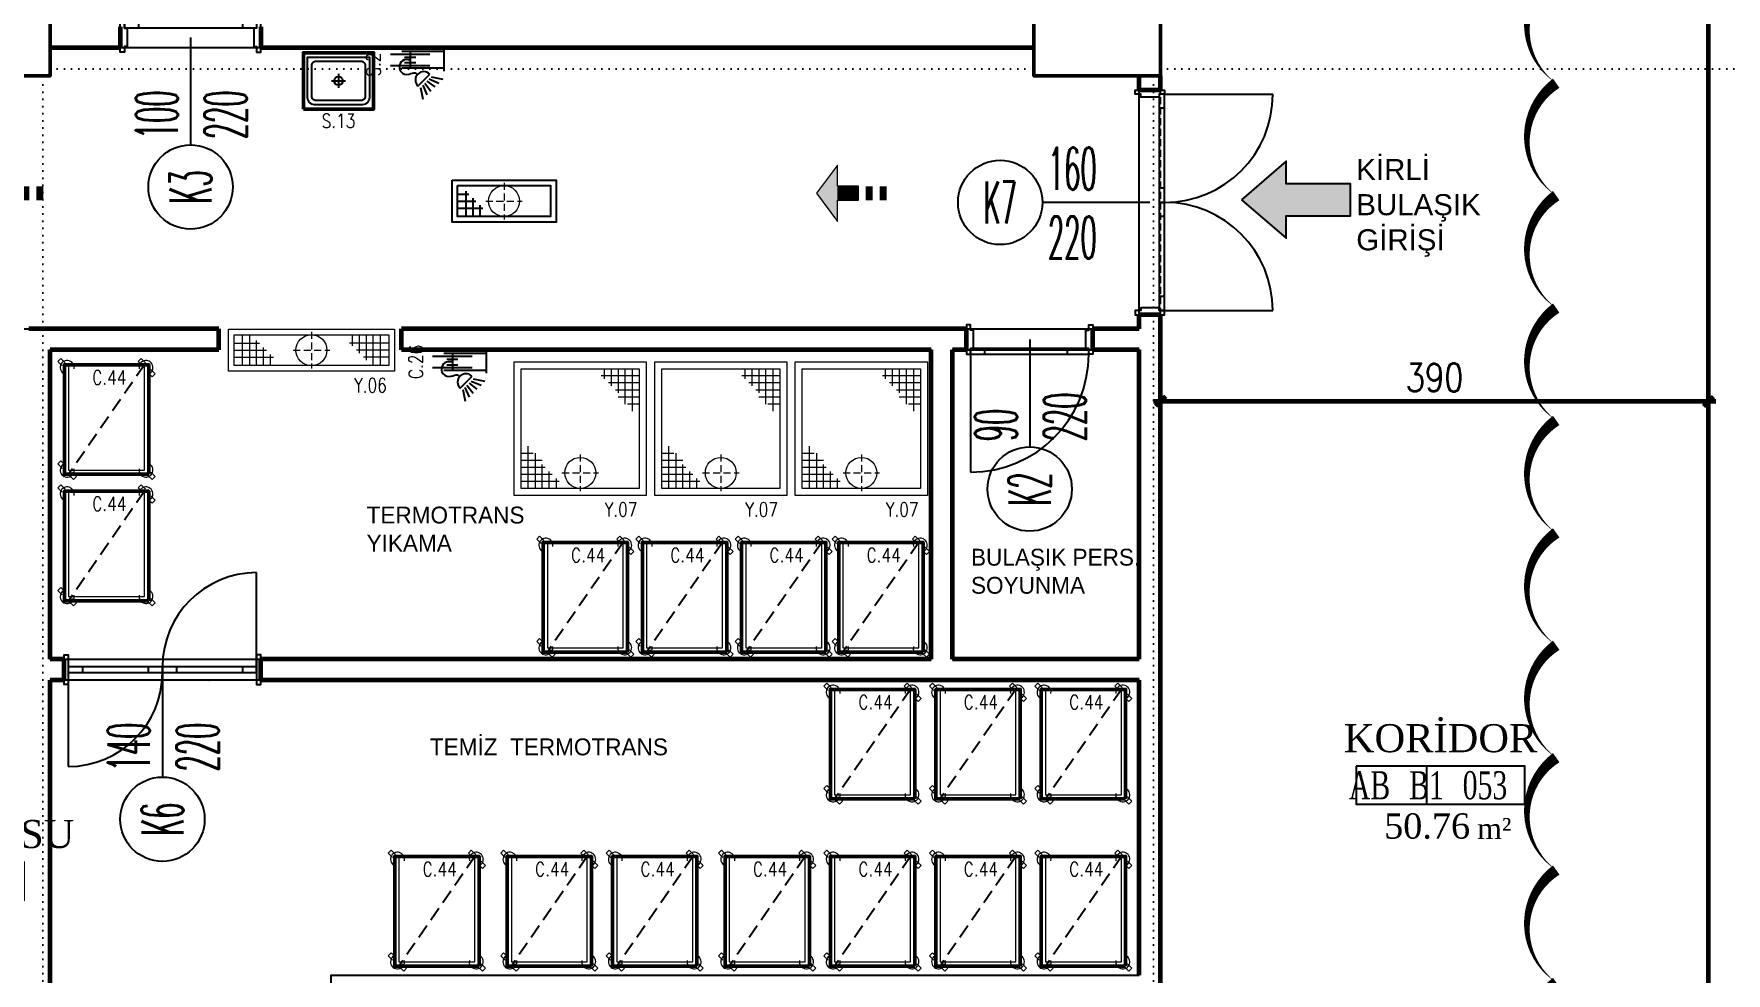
# Model space of a CAD drawing. Extents: x -228812 to 45006, y -308075 to -42938.
# Drawn here: x 42555 to 43759, y -45845 to -45176 of the extents above; entities that cross this region are included whole.
import ezdxf
from ezdxf.enums import TextEntityAlignment as Align

# ---------------------------------------------------------------- set-up
doc = ezdxf.new("R2010")
doc.units = 0
doc.header["$LTSCALE"] = 20
for name, pattern in [('( Hidden )', [0.375, 0.25, -0.125]), ('BORDER', [1.75, 0.5, -0.25, 0.5, -0.25, 0, -0.25]), ('DASHED', [0.75, 0.5, -0.25]), ('DASHED2', [0.375, 0.25, -0.125]), ('DOT', [0.25, 0, -0.25]), ('HIDDEN', [0.375, 0.25, -0.125])]:
    doc.linetypes.add(name, pattern=pattern)
doc.layers.get('0').update_dxf_attribs({"linetype": 'CONTINUOUS', "lineweight": 15})
doc.layers.get('DEFPOINTS').update_dxf_attribs({"linetype": 'CONTINUOUS'})
for name, color, linetype, lineweight in [('-DWG_ANA', 7, 'CONTINUOUS', 50), ('-DWG_ANA_1', 7, 'BORDER', 25), ('-DWG_DETAY1', 7, 'CONTINUOUS', 25), ('-DWG_DETAY2', 7, 'CONTINUOUS', 15), ('DUVAR', 7, 'CONTINUOUS', 60), ('KOLON', 7, 'CONTINUOUS', 50), ('NO', 7, 'CONTINUOUS', 30), ('PLAN', 253, 'CONTINUOUS', 15), ('tefris', 7, 'CONTINUOUS', 20), ('yerizg-a', 7, 'CONTINUOUS', 15), ('yerizg-b', 7, 'CONTINUOUS', 9)]:
    doc.layers.add(name, color=color, linetype=linetype, lineweight=lineweight)
for name, color, linetype in [('BL-C', 140, 'CONTINUOUS'), ('BL-S', 42, 'CONTINUOUS'), ('BL-Y', 144, 'CONTINUOUS'), ('KA-PEN', 5, 'CONTINUOUS'), ('KAPILAR', 5, 'CONTINUOUS'), ('KIRIS', 9, 'DOT'), ('MERD', 7, 'CONTINUOUS'), ('OK', 7, 'CONTINUOUS'), ('ROOM', 7, 'CONTINUOUS'), ('ROOM-T', 7, 'CONTINUOUS'), ('TEFRIS SIHHI', 7, 'CONTINUOUS'), ('YAZI', 170, 'CONTINUOUS'), ('YAZI_BLM_1', 7, 'CONTINUOUS'), ('YRNO', 7, 'CONTINUOUS')]:
    doc.layers.add(name, color=color, linetype=linetype)
doc.layers.add('REVIZYON-2015-11-23', color=1, linetype='CONTINUOUS', lineweight=13, plot=False)
doc.styles.add('ARIEL_500S', font='arial.ttf', dxfattribs={"height": 125})
doc.styles.add('BLM_YAZI', font='stylu.ttf', dxfattribs={"width": 0.8})
doc.styles.add('OLC-200', font='tromans.shx', dxfattribs={"width": 0.5, "height": 0.2})
doc.styles.add('OLC-50', font='romans.shx', dxfattribs={"width": 0.5, "height": 0.15})
doc.styles.add('ROMANS', font='romans.shx', dxfattribs={"width": 0.8})
doc.styles.add('YAZI', font='times.ttf')
doc.dimstyles.new('1-100', dxfattribs={"dimscale": 10, "dimtxt": 2, "dimasz": 0.7, "dimexe": 0.5, "dimexo": 0.5, "dimgap": 0.7, "dimtad": 1, "dimdec": 1, "dimrnd": 0.5, "dimzin": 12, "dimdsep": 46, "dimtxsty": 'ROMANS', "dimblk": 'OBLIQUE', "dimcen": 0.9, "dimdle": 0.5, "dimclrd": 256, "dimclre": 256, "dimclrt": 256, "dimadec": 0, "dimazin": 0, "dimtfac": 1, "dimtdec": 1, "dimtix": 1, "dimtofl": 0, "dimtmove": 0, "dimatfit": 3, "dimfxl": 1, "dimfxlon": 1, "dimtolj": 1, "dimtzin": 0, "dimlwd": -1, "dimarcsym": 0})
doc.dimstyles.new('BIRIM ADI', dxfattribs={"dimtxt": 30, "dimasz": 50, "dimexe": 25, "dimexo": 40, "dimgap": 15, "dimtad": 0, "dimtxsty": 'YAZI', "dimblk": 'OBLIQUE', "dimcen": 50, "dimadec": 0, "dimazin": 0, "dimtfac": 1, "dimtmove": 0, "dimatfit": 3, "dimfxl": 150, "dimfxlon": 1, "dimarcsym": 0})

# ---------------------------------------------------------------- blocks, each defined once
blk = doc.blocks.new('_OBLIQUE')
at = {"color": 0, "linetype": 'ByBlock'}
blk.add_line((-0.5, -0.5), (0.5, 0.5), dxfattribs=at)
blk = doc.blocks.new('*D9222')
at = {"layer": 'DEFPOINTS', "color": 0, "linetype": 'Continuous'}
for p in [(43266.9, -45206), (43962.7, -45206), (43746.9, -46446)]:
    blk.add_point(p, dxfattribs=at)
at = {"layer": 'YAZI', "color": 0, "lineweight": -2, "ltscale": 0.5}
for p, q in [((43812.7, -45206), (43987.7, -45206)), ((43962.7, -45206), (43962.7, -45723.2)), ((43962.7, -46446), (43962.7, -45928.9)), ((43812.7, -46446), (43987.7, -46446))]:
    blk.add_line(p, q, dxfattribs=at)
at = {"layer": 'YAZI', "color": 0, "linetype": 'Continuous', "lineweight": -2, "xscale": 50, "yscale": 50, "zscale": 50}
for p, rotation in [((43962.7, -45206), 90), ((43962.7, -46446), 270)]:
    blk.add_blockref('_OBLIQUE', p, dxfattribs=dict(at, rotation=rotation))
at = {"layer": 'YAZI', "color": 0, "linetype": 'Continuous', "insert": (43962.7, -45826), "char_height": 30, "attachment_point": 5, "rotation": 90, "style": 'YAZI'}
blk.add_mtext('ATÖLYE ', dxfattribs=at)
blk = doc.blocks.new('*D9223')
at = {"layer": 'DEFPOINTS', "color": 0, "linetype": 'Continuous'}
for p in [(42561.9, -43121), (43962.7, -43121), (42566.9, -45206)]:
    blk.add_point(p, dxfattribs=at)
at = {"layer": 'YAZI', "color": 0, "lineweight": -2, "ltscale": 0.5}
for p, q in [((43812.7, -43121), (43987.7, -43121)), ((43962.7, -43121), (43962.7, -44082.8)), ((43962.7, -45206), (43962.7, -44244.3)), ((43812.7, -45206), (43987.7, -45206))]:
    blk.add_line(p, q, dxfattribs=at)
at = {"layer": 'YAZI', "color": 0, "linetype": 'Continuous', "lineweight": -2, "xscale": 50, "yscale": 50, "zscale": 50}
for p, rotation in [((43962.7, -43121), 90), ((43962.7, -45206), 270)]:
    blk.add_blockref('_OBLIQUE', p, dxfattribs=dict(at, rotation=rotation))
at = {"layer": 'YAZI', "color": 0, "linetype": 'Continuous', "insert": (43962.7, -44163.5), "char_height": 30, "attachment_point": 5, "rotation": 90, "style": 'YAZI'}
blk.add_mtext('MORG ', dxfattribs=at)
blk = doc.blocks.new('ROOMNAME')
at = {"color": 0}
blk.add_line((0, 13.5), (0, -13.5), dxfattribs=at)
blk.add_lwpolyline([(-50, 13.5), (-50, -13.5), (70, -13.5), (70, 13.5)], close=True, dxfattribs=at)
at = {"color": 0, "insert": (36, -30.8), "char_height": 15, "width": 39.826, "attachment_point": 4, "style": 'YAZI'}
blk.add_mtext('m²', dxfattribs=at)
at = {"color": 0, "style": 'YAZI'}
for tag, p in [('KOD', (-25, 0)), ('NO', (35, 0))]:
    blk.add_attdef(tag, text='', height=20, dxfattribs=at).set_placement(p, align=Align.MIDDLE_CENTER)
blk.add_attdef('ALAN', text='', height=18, dxfattribs=at).set_placement((31, -29), align=Align.MIDDLE_RIGHT)
at = {"color": 0, "style": 'YAZI', "flags": 1}
for tag, p in [('ALANIHALE', (10, -51.3)), ('CEVRE', (8.8, -70.9))]:
    blk.add_attdef(tag, text='', height=15, dxfattribs=at).set_placement(p, align=Align.MIDDLE_CENTER)
at = {"color": 0, "style": 'OLC-200', "width": 0.5, "flags": 1}
for tag, p in [('DOS', (-43.9, -102.9)), ('SUP', (-12.3, -102.9)), ('DUV', (15.1, -102.9)), ('TAV', (42.4, -102.9)), ('KTIP1', (-43.9, -131.5)), ('KTIP2', (6.1, -131.5)), ('KTIP3', (56.1, -131.5)), ('KTIP1S', (-43.9, -160.1)), ('KTIP2S', (6.1, -160.1)), ('KTIP3S', (56.1, -160.1)), ('PTIP1', (-43.9, -188.6)), ('PTIP2', (6.1, -188.6)), ('PTIP3', (56.1, -188.6)), ('PTIP1S', (-43.9, -217.2)), ('PTIP2S', (6.1, -217.2)), ('PTIP3S', (56.1, -217.2)), ('KISI', (-43.9, -245.8)), ('KW', (6.1, -245.8)), ('ISI', (56.1, -245.8))]:
    blk.add_attdef(tag, p, '', height=15, dxfattribs=at)
at = {"layer": 'ROOM-T', "color": 9, "style": 'YAZI'}
blk.add_attdef('MAHALADI', text='', height=20, dxfattribs=at).set_placement((10, 33.5), align=Align.MIDDLE_CENTER)
blk = doc.blocks.new('*D9225')
at = {"layer": 'DEFPOINTS', "color": 0, "linetype": 'Continuous'}
for p in [(43746.9, -45281.2), (43356.9, -45376), (43746.9, -45437.6)]:
    blk.add_point(p, dxfattribs=at)
at = {"layer": 'DUVAR'}
blk.add_line((43351.9, -45437.6), (43751.9, -45437.6), dxfattribs=at)
at = {"layer": 'DUVAR', "lineweight": -2}
for p, q in [((43356.9, -45427.6), (43356.9, -45442.6)), ((43746.9, -45427.6), (43746.9, -45442.6))]:
    blk.add_line(p, q, dxfattribs=at)
at = {"layer": 'DUVAR', "linetype": 'Continuous', "xscale": 7, "yscale": 7, "zscale": 7, "rotation": 180}
blk.add_blockref('_OBLIQUE', (43356.9, -45437.6), dxfattribs=at)
at = {"layer": 'DUVAR', "linetype": 'Continuous', "xscale": 7, "yscale": 7, "zscale": 7}
blk.add_blockref('_OBLIQUE', (43746.9, -45437.6), dxfattribs=at)
at = {"layer": 'DUVAR', "linetype": 'Continuous', "insert": (43551.9, -45420.6), "char_height": 20, "attachment_point": 5, "style": 'ROMANS'}
blk.add_mtext('\\A1;390', dxfattribs=at)
blk = doc.blocks.new('KOLON90')
at = {"layer": 'KOLON', "color": 4}
blk.add_lwpolyline([(-45, 45), (45, 45), (45, -45), (-45, -45)], close=True, dxfattribs=at)
blk = doc.blocks.new('*U685')
at = {"color": 0}
for p, q in [((-157, 18), (-157, 95)), ((-3, 18), (-3, 95)), ((-147, 18), (-147, 14)), ((-90.1, 18), (-90.1, 14)), ((-70, 18), (-70, 14)), ((-13.1, 18), (-13.1, 14)), ((-80, 7.5), (-80, 7.5))]:
    blk.add_line(p, q, dxfattribs=at)
at = {"color": 0, "linetype": 'DOT', "ltscale": 20}
blk.add_line((-155, 0), (-5, 0), dxfattribs=at)
at = {"color": 0, "lineweight": -3}
for points in [[(-160, 15), (-160, 18), (-157, 18), (-157, 14), (-155, 14), (-155, 1), (-157, 1), (-157, -3), (-160, -3), (-160, 0)], [(0, 15), (0, 18), (-3, 18), (-3, 14), (-5, 14), (-5, 1), (-3, 1), (-3, -3), (0, -3), (0, 0)]]:
    blk.add_lwpolyline(points, dxfattribs=at)
at = {"color": 0}
for points in [[(-157, 18), (-157, 14), (-80, 14), (-80, 18)], [(-80, 18), (-80, 14), (-3, 14), (-3, 18)]]:
    blk.add_lwpolyline(points, close=True, dxfattribs=at)
at = {"color": 16}
blk.add_lwpolyline([(-80, 7.5), (-80, -69)], dxfattribs=at)
blk.add_circle((-80, -99), 30, dxfattribs=at)
at = {"color": 0}
for centre, start, end in [((-157, 18), 0, 90), ((-3, 18), 90, 180)]:
    blk.add_arc(centre, 77, start, end, dxfattribs=at)
at = {"color": 16, "style": 'OLC-50', "width": 0.45}
blk.add_attdef('GEN', text='', height=30, rotation=90, dxfattribs=at).set_placement((-80, -65), align=Align.BOTTOM_LEFT)
blk.add_attdef('YUK', text='', height=30, rotation=90, dxfattribs=at).set_placement((-70, -65), align=Align.TOP_LEFT)
at = {"style": 'OLC-50', "width": 0.5, "flags": 1}
for tag, p in [('KABLOK', (-188.3, -83.8)), ('KAMAHKOD', (-83.9, -83.8)), ('KAMAHNO', (-195.2, -120.6)), ('KAMAHAD', (-79.6, -120)), ('DUVKA', (-188.6, -156)), ('KARENK', (-82.6, -154.8)), ('KATIP', (-188.1, -194)), ('KASAMAL', (-83.9, -189.6)), ('KAMAL', (-188.7, -233)), ('KASARENK', (-83.5, -229)), ('MENFEZ', (-190, -268.9)), ('YANGIN', (-84.2, -266.9)), ('ACILYON', (-192.7, -303.5)), ('CEKIT', (-86.3, -303.2)), ('CARPTEK', (-195, -337.4)), ('FOTOSEL', (-86.8, -337.1)), ('PBAR', (-193.2, -371.1)), ('KONTROL', (-87, -371.1))]:
    blk.add_attdef(tag, p, '', height=30, dxfattribs=at)
at = {"color": 16, "style": 'OLC-50', "width": 0.45}
blk.add_attdef('POZ', text='', height=30, rotation=90, dxfattribs=at).set_placement((-80, -99), align=Align.MIDDLE_CENTER)
blk = doc.blocks.new('*U661')
at = {"color": 0}
for p, q in [((-97, 18), (-97, 112)), ((-87, 18), (-87, 14)), ((-13, 18), (-13, 14)), ((-50, 7.5), (-50, 7.5))]:
    blk.add_line(p, q, dxfattribs=at)
at = {"color": 0, "linetype": 'DOT', "ltscale": 20}
blk.add_line((0, 0), (-100, 0), dxfattribs=at)
at = {"color": 0, "lineweight": -3}
for points in [[(-100, 15), (-100, 18), (-97, 18), (-97, 14), (-95, 14), (-95, 1), (-97, 1), (-97, -3), (-100, -3), (-100, 0)], [(0, 15), (0, 18), (-3, 18), (-3, 14), (-5, 14), (-5, 1), (-3, 1), (-3, -3), (0, -3), (0, 0)]]:
    blk.add_lwpolyline(points, dxfattribs=at)
at = {"color": 0}
blk.add_lwpolyline([(-3, 18), (-3, 14), (-97, 14), (-97, 18)], close=True, dxfattribs=at)
at = {"color": 16}
blk.add_lwpolyline([(-50, 7.5), (-50, -69)], dxfattribs=at)
blk.add_circle((-50, -99), 30, dxfattribs=at)
at = {"color": 0}
blk.add_arc((-97, 18), 94, 0, 90, dxfattribs=at)
at = {"color": 16, "style": 'OLC-50', "width": 0.45}
blk.add_attdef('GEN', text='', height=30, rotation=90, dxfattribs=at).set_placement((-50, -65), align=Align.BOTTOM_LEFT)
blk.add_attdef('YUK', text='', height=30, rotation=90, dxfattribs=at).set_placement((-40, -65), align=Align.TOP_LEFT)
at = {"style": 'OLC-50', "width": 0.5, "flags": 1}
for tag, p in [('KABLOK', (-158.3, -83.8)), ('KAMAHKOD', (-53.9, -83.8)), ('KAMAHNO', (-165.2, -120.6)), ('KAMAHAD', (-49.6, -120)), ('DUVKA', (-158.6, -156)), ('KARENK', (-52.6, -154.8)), ('KATIP', (-158.1, -194)), ('KASAMAL', (-53.9, -189.6)), ('KAMAL', (-158.7, -233)), ('KASARENK', (-53.5, -229)), ('MENFEZ', (-160, -268.9)), ('YANGIN', (-54.2, -266.9)), ('ACILYON', (-162.7, -303.5)), ('CEKIT', (-56.3, -303.2)), ('CARPTEK', (-165, -337.4)), ('FOTOSEL', (-56.8, -337.1)), ('PBAR', (-163.2, -371.1)), ('KONTROL', (-57, -371.1))]:
    blk.add_attdef(tag, p, '', height=30, dxfattribs=at)
at = {"color": 16, "style": 'OLC-50', "width": 0.45}
blk.add_attdef('POZ', text='', height=30, rotation=90, dxfattribs=at).set_placement((-50, -99), align=Align.MIDDLE_CENTER)
blk = doc.blocks.new('*U9162')
for p, q in [((-3, 9.5), (-3, 76.5)), ((-137, 5.5), (-137, -61.5))]:
    blk.add_line(p, q)
at = {"color": 0, "linetype": 'DOT', "ltscale": 20}
blk.add_line((-137, 0), (-3, 0), dxfattribs=at)
at = {"color": 0}
for p, q in [((-127, 9.5), (-127, 5.5)), ((-80.1, 9.5), (-80.1, 5.5)), ((-70, 7.5), (-70, 7.5)), ((-60, 9.5), (-60, 5.5)), ((-13.1, 9.5), (-13.1, 5.5))]:
    blk.add_line(p, q, dxfattribs=at)
at = {"color": 0, "lineweight": -3}
for points in [[(-140, 15), (-140, 18), (-137, 18), (-137, 14), (-137, 14), (-137, 1), (-137, 1), (-137, -3), (-140, -3), (-140, 0)], [(0, 15), (0, 18), (-3, 18), (-3, 14), (-3, 14), (-3, 1), (-3, 1), (-3, -3), (0, -3), (0, 0)]]:
    blk.add_lwpolyline(points, dxfattribs=at)
at = {"color": 0}
for points in [[(-137, 9.5), (-137, 5.5), (-70, 5.5), (-70, 9.5)], [(-70, 9.5), (-70, 5.5), (-3, 5.5), (-3, 9.5)]]:
    blk.add_lwpolyline(points, close=True, dxfattribs=at)
at = {"color": 16}
blk.add_lwpolyline([(-70, 7.5), (-70, -69)], dxfattribs=at)
blk.add_circle((-70, -99), 30, dxfattribs=at)
for centre, start, end in [((-3, 9.5), 90, 180), ((-137, 5.5), 270, 0)]:
    blk.add_arc(centre, 67, start, end)
at = {"color": 16, "style": 'OLC-50', "width": 0.45}
blk.add_attdef('GEN', text='', height=30, rotation=90, dxfattribs=at).set_placement((-70, -65), align=Align.BOTTOM_LEFT)
blk.add_attdef('YUK', text='', height=30, rotation=90, dxfattribs=at).set_placement((-60, -65), align=Align.TOP_LEFT)
at = {"style": 'OLC-50', "width": 0.5, "flags": 1}
for tag, p in [('KABLOK', (-178.3, -83.8)), ('KAMAHKOD', (-73.9, -83.8)), ('KAMAHNO', (-185.2, -120.6)), ('KAMAHAD', (-69.6, -120)), ('DUVKA', (-178.6, -156)), ('KARENK', (-72.6, -154.8)), ('KATIP', (-178.1, -194)), ('KASAMAL', (-73.9, -189.6)), ('KAMAL', (-178.7, -233)), ('KASARENK', (-73.5, -229)), ('MENFEZ', (-180, -268.9)), ('YANGIN', (-74.2, -266.9)), ('ACILYON', (-182.7, -303.5)), ('CEKIT', (-76.3, -303.2)), ('CARPTEK', (-185, -337.4)), ('FOTOSEL', (-76.8, -337.1)), ('PBAR', (-183.2, -371.1)), ('KONTROL', (-77, -371.1))]:
    blk.add_attdef(tag, p, '', height=30, dxfattribs=at)
at = {"color": 16, "style": 'OLC-50', "width": 0.45}
blk.add_attdef('POZ', text='', height=30, rotation=90, dxfattribs=at).set_placement((-70, -99), align=Align.MIDDLE_CENTER)
blk = doc.blocks.new('*U9166')
at = {"color": 0}
for p, q in [((-3, 18), (-3, 102)), ((-72, 18), (-72, 14)), ((-13.1, 18), (-13.1, 14)), ((-45, 7.5), (-45, 7.5))]:
    blk.add_line(p, q, dxfattribs=at)
at = {"color": 0, "linetype": 'DOT', "ltscale": 20}
blk.add_line((-90, 0), (0, 0), dxfattribs=at)
at = {"color": 16}
blk.add_lwpolyline([(-45, 7.5), (-45, 84)], dxfattribs=at)
at = {"color": 0, "lineweight": -3}
for points in [[(-90, 15), (-90, 18), (-87, 18), (-87, 14), (-85, 14), (-85, 1), (-87, 1), (-87, -3), (-90, -3), (-90, 0)], [(0, 15), (0, 18), (-3, 18), (-3, 14), (-5, 14), (-5, 1), (-3, 1), (-3, -3), (0, -3), (0, 0)]]:
    blk.add_lwpolyline(points, dxfattribs=at)
at = {"color": 0}
blk.add_lwpolyline([(-87, 18), (-87, 14), (-3, 14), (-3, 18)], close=True, dxfattribs=at)
at = {"color": 16}
blk.add_circle((-45, 114), 30, dxfattribs=at)
blk.add_arc((-3, 18), 84, 90, 180)
at = {"color": 16, "style": 'OLC-50', "width": 0.45}
blk.add_attdef('POZ', text='', height=30, rotation=270, dxfattribs=at).set_placement((-45, 114), align=Align.MIDDLE_CENTER)
blk.add_attdef('YUK', text='', height=30, rotation=270, dxfattribs=at).set_placement((-55, 80), align=Align.TOP_LEFT)
blk.add_attdef('GEN', text='', height=30, rotation=270, dxfattribs=at).set_placement((-45, 80), align=Align.BOTTOM_LEFT)
at = {"style": 'OLC-50', "width": 0.5, "flags": 1}
for tag, p in [('KABLOK', (-153.3, -83.8)), ('KAMAHKOD', (-48.9, -83.8)), ('KAMAHNO', (-160.2, -120.6)), ('KAMAHAD', (-44.6, -120)), ('DUVKA', (-153.6, -156)), ('KARENK', (-47.6, -154.8)), ('KATIP', (-153.1, -194)), ('KASAMAL', (-48.9, -189.6)), ('KAMAL', (-153.7, -233)), ('KASARENK', (-48.5, -229)), ('MENFEZ', (-155, -268.9)), ('YANGIN', (-49.2, -266.9)), ('ACILYON', (-157.7, -303.5)), ('CEKIT', (-51.3, -303.2)), ('CARPTEK', (-160, -337.4)), ('FOTOSEL', (-51.8, -337.1)), ('PBAR', (-158.2, -371.1)), ('KONTROL', (-52, -371.1))]:
    blk.add_attdef(tag, p, '', height=30, dxfattribs=at)
blk = doc.blocks.new('Y-SIFON')
at = {"layer": 'yerizg-a', "color": 0, "linetype": 'Continuous'}
blk.add_circle((0, 0), 11, dxfattribs=at)
at = {"layer": 'yerizg-b', "color": 0, "linetype": 'DASHED2'}
for points in [[(0, 13), (0, -13)], [(-13, 0), (13, 0)]]:
    blk.add_lwpolyline(points, dxfattribs=at)
blk = doc.blocks.new('YER SUZGECI 74 30')
at = {"color": 0}
for p, q in [((135354, 34922.3), (135354, 34940.3)), ((135348, 34938.3), (135356, 34938.3)), ((135348, 34933.3), (135361, 34933.3)), ((135348, 34928.3), (135366, 34928.3)), ((135359, 34922.3), (135359, 34935.3)), ((135364, 34922.3), (135364, 34930.3))]:
    blk.add_line(p, q, dxfattribs=at)
for points in [[(135344, 34948.3), (135418, 34948.3), (135418, 34918.3), (135344, 34918.3)], [(135348, 34944.3), (135414, 34944.3), (135414, 34922.3), (135348, 34922.3)]]:
    blk.add_lwpolyline(points, close=True, dxfattribs=at)
at = {"color": 0, "linetype": 'Continuous'}
blk.add_blockref('Y-SIFON', (135381, 34933.3), dxfattribs=at)
blk = doc.blocks.new('1BS-SYK311A')
at = {"layer": 'yerizg-a', "color": 0}
blk.add_lwpolyline([(0, 0), (118, 0), (118, -30), (0, -30)], close=True, dxfattribs=at)
at = {"layer": 'yerizg-b', "color": 0}
for p, q in [((4, -10), (22, -10)), ((10, -26), (10, -4)), ((15, -4), (15, -26)), ((20, -26), (20, -8)), ((114, -10), (86, -10)), ((88, -4), (88, -12)), ((93, -4), (93, -17)), ((98, -4), (98, -22)), ((103, -26), (103, -4)), ((108, -4), (108, -26)), ((4, -15), (27, -15)), ((4, -20), (32, -20)), ((25, -26), (25, -13)), ((30, -26), (30, -18)), ((114, -15), (91, -15)), ((114, -20), (96, -20))]:
    blk.add_line(p, q, dxfattribs=at)
blk.add_lwpolyline([(4, -4), (114, -4), (114, -26), (4, -26)], close=True, dxfattribs=at)
at = {"layer": 'PLAN', "color": 0, "linetype": 'Continuous'}
blk.add_blockref('Y-SIFON', (59, -15), dxfattribs=at)
at = {"layer": 'YRNO', "linetype": 'Continuous', "style": 'ROMANS', "width": 0.8}
blk.add_attdef('YRNO', text='', height=10, dxfattribs=at).set_placement((101, -40), align=Align.MIDDLE)
blk = doc.blocks.new('1bs-yk100100')
at = {"layer": 'yerizg-a', "color": 0}
blk.add_lwpolyline([(0, 0), (94, 0), (94, -95), (0, -95)], close=True, dxfattribs=at)
at = {"layer": 'yerizg-b', "color": 0}
for p, q in [((89, -10), (62, -10)), ((64, -5), (64, -12)), ((69, -5), (69, -17)), ((74, -5), (74, -22)), ((79, -30), (79, -5)), ((84, -5), (84, -35)), ((89, -15), (67, -15)), ((89, -20), (72, -20)), ((89, -25), (74, -25)), ((89, -30), (80.5, -30)), ((10, -90), (10, -60)), ((5, -65), (13.5, -65)), ((5, -70), (20, -70)), ((15, -65), (15, -90)), ((5, -75), (22, -75)), ((5, -80), (27, -80)), ((20, -90), (20, -73)), ((25, -90), (25, -78)), ((30, -90), (30, -83)), ((5, -85), (32, -85))]:
    blk.add_line(p, q, dxfattribs=at)
blk.add_lwpolyline([(5, -5), (89, -5), (89, -90), (5, -90)], close=True, dxfattribs=at)
at = {"layer": 'PLAN', "color": 0, "linetype": 'Continuous'}
blk.add_blockref('Y-SIFON', (47, -79), dxfattribs=at)
at = {"layer": 'YRNO', "linetype": 'Continuous', "style": 'ROMANS', "width": 0.8}
blk.add_attdef('YRNO', text='', height=10, dxfattribs=at).set_placement((76, -105), align=Align.MIDDLE)
blk = doc.blocks.new('1CC-GT15')
at = {"layer": '-DWG_ANA_1', "color": 0, "linetype": 'Continuous'}
for points in [[(-6, 0), (-6, -30)], [(6, 0), (6, -30)], [(-6, -24), (6, -24)]]:
    blk.add_lwpolyline(points, dxfattribs=at)
at = {"layer": '-DWG_DETAY1', "color": 0}
for points in [[(-8, 0), (8, 0)], [(-4, -38), (-4, -10)], [(4, -38), (4, -10)], [(18.7, -18.5), (10.2, -10)], [(12, -9.1), (13.7, -0.8)], [(13.6, -10.6), (16.5, -3.6)], [(15.1, -12.1), (19.3, -6.5)], [(16.6, -13.6), (22.2, -9.3)], [(-2, -28), (-2, -20)], [(2, -28), (2, -20)], [(18.1, -15.1), (25, -12.1)], [(19.6, -16.6), (27.9, -14.9)]]:
    blk.add_lwpolyline(points, dxfattribs=at)
blk.add_arc((14.4, -14.3), 6, 135.1651, 315.1651, dxfattribs=at)
blk.add_spline([(0, -24), (0.6, -29.4), (5.1, -31.7), (8.6, -30.5), (10.2, -24.8), (9.3, -20.4), (10.8, -18.7)], degree=3, dxfattribs=at)
at = {"layer": 'NO', "linetype": 'Continuous', "style": 'ROMANS', "width": 0.8}
blk.add_attdef('NO', text='', height=10, dxfattribs=at).set_placement((0, -50), align=Align.MIDDLE)
blk = doc.blocks.new('ABR101')
at = {"layer": '-DWG_ANA', "color": 0, "linetype": 'Continuous'}
blk.add_lwpolyline([(0, 0), (60, 0), (60, -78), (0, -78)], close=True, dxfattribs=at)
at = {"layer": '-DWG_DETAY1', "color": 0, "linetype": 'DASHED'}
blk.add_line((3, -78), (57, 0), dxfattribs=at)
at = {"layer": '-DWG_DETAY2', "color": 0, "linetype": 'HIDDEN'}
for points in [[(-1.4, -1.6), (-4.5, 1.5), (-2.4, 3.6), (0.8, 0.5)], [(54.6, -1.6), (51.5, 1.5), (53.6, 3.6), (56.8, 0.5)], [(59.4, -6.4), (62.5, -9.5), (64.6, -7.4), (61.5, -4.2)], [(-1.4, -74.6), (-4.5, -71.5), (-2.4, -69.4), (0.8, -72.5)], [(2.4, -79.4), (5.5, -82.5), (7.6, -80.4), (4.5, -77.2)], [(59.4, -79.4), (62.5, -82.5), (64.6, -80.4), (61.5, -77.2)]]:
    blk.add_lwpolyline(points, dxfattribs=at)
at = {"layer": '-DWG_DETAY2', "color": 0}
blk.add_lwpolyline([(57, -78), (57, -3), (3, -3), (3, -78)], dxfattribs=at)
for centre, start, end in [((2, -3), 348.463, 246.4218), ((58, -3), 293.5782, 191.537), ((2, -76), 113.5782, 11.537), ((58, -76), 168.463, 66.4218)]:
    blk.add_arc(centre, 5, start, end, dxfattribs=at)
at = {"layer": 'NO', "linetype": 'Continuous', "style": 'ROMANS', "width": 0.8}
blk.add_attdef('NO', text='', height=10, dxfattribs=at).set_placement((28, -69), align=Align.MIDDLE)
blk = doc.blocks.new('EEN102D')
at = {"layer": '-DWG_ANA', "color": 0}
blk.add_lwpolyline([(0, -40), (0, 0), (50, 0), (50, -40)], close=True, dxfattribs=at)
at = {"layer": '-DWG_DETAY1', "color": 0}
for points in [[(3, -32), (3, -3), (47, -3), (47, -32, -0.414214), (42, -37), (8, -37, -0.414214)], [(9, -6), (41, -6, -0.414214), (44, -9), (44, -31, -0.414214), (41, -34), (9, -34, -0.414214), (6, -31), (6, -9, -0.414214)]]:
    blk.add_lwpolyline(points, format="xyb", close=True, dxfattribs=at)
for points in [[(20, -20), (30, -20)], [(25, -15), (25, -25)]]:
    blk.add_lwpolyline(points, dxfattribs=at)
blk.add_circle((25, -20), 3.16, dxfattribs=at)
at = {"layer": 'NO', "linetype": 'Continuous', "style": 'ROMANS', "width": 0.8}
blk.add_attdef('NO', text='', height=10, dxfattribs=at).set_placement((25, -48.4), align=Align.MIDDLE)
blk = doc.blocks.new('ja-yonoku')
at = {"layer": 'tefris', "color": 1, "linetype": 'Continuous'}
blk.add_lwpolyline([(5, -20), (-5, -20), (-5, -35), (-20, -35), (0, -50), (20, -35), (5, -35), (5, -20)], dxfattribs=at)
for points in [[(-5, 0), (5, 0), (-5, -5), (5, -5)], [(-5, -10), (5, -10), (-5, -15), (5, -15)], [(-5, -20), (5, -20), (-5, -35), (5, -35)], [(5, -35), (-20, -35), (0, -50), (-20, -35)], [(5, -35), (20, -35), (0, -50), (20, -35)]]:
    blk.add_solid(points, dxfattribs=at)

msp = doc.modelspace()

# ---------------------------------------------------------------- hatches: boundary and pattern name
at = {"layer": 'OK'}
h = msp.add_hatch(color=256, dxfattribs=at)
h.dxf.hatch_style = 1
h.paths.add_polyline_path([(43414.526, -45294.115), (43446.42, -45321.452), (43446.42, -45305.506), (43491.983, -45305.506), (43491.983, -45294.115), (43491.983, -45282.724), (43446.42, -45282.724), (43446.42, -45266.777)])

# ---------------------------------------------------------------- linework, layer by layer
at = {"layer": 'DEFPOINTS'}
for p, q in [((43266.851, -45186.043), (42566.851, -45186.043)), ((42566.851, -45186.043), (42566.851, -45206.043)), ((43266.851, -45206.043), (43266.851, -45186.043)), ((42566.851, -45206.043), (42476.851, -45206.043)), ((43341.851, -45206.043), (43266.851, -45206.043)), ((43341.851, -45386.043), (43341.851, -45206.043)), ((42533.425, -45386.043), (42686.851, -45386.043)), ((42816.851, -45386.043), (43341.851, -45386.043))]:
    msp.add_line(p, q, dxfattribs=at)
at = {"layer": 'DEFPOINTS', "color": 7, "linetype": '( Hidden )'}
for points in [[(43351.851, -43996.043), (43746.851, -43996.043), (43746.851, -46566.393)], [(43617.615, -46771.043), (43356.851, -46771.043), (43356.851, -44696.043), (43351.851, -44696.043), (43351.851, -43996.043)]]:
    msp.add_lwpolyline(points, dxfattribs=at)
at = {"layer": 'DEFPOINTS'}
msp.add_lwpolyline([(42686.851, -45401.043), (42566.851, -45401.043), (42566.851, -45621.043), (43193.851, -45621.043), (43193.851, -45401.043), (42816.851, -45401.043)], dxfattribs=at)
for points in [[(43341.851, -45621.043), (43208.851, -45621.043), (43208.851, -45401.043), (43341.851, -45401.043)], [(43341.851, -45846.043), (43341.851, -45636.043), (42566.851, -45636.043), (42566.851, -45976.043), (42766.851, -45976.043), (42766.851, -45846.043)]]:
    msp.add_lwpolyline(points, close=True, dxfattribs=at)
at = {"layer": 'DUVAR', "color": 2}
for p, q in [((43746.851, -46566.393), (43746.851, -43996.043)), ((43746.851, -46566.393), (43746.851, -43996.043)), ((42616.851, -45171.043), (42616.851, -45186.043)), ((42716.851, -45171.043), (42716.851, -45186.043)), ((42616.851, -45186.043), (42566.851, -45186.043)), ((43266.851, -45186.043), (42716.851, -45186.043)), ((43218.851, -45186.043), (42866.851, -45186.043)), ((43341.851, -45216.043), (43341.851, -45206.043)), ((43341.851, -45216.043), (43341.851, -45206.043)), ((43356.851, -45216.043), (43356.851, -45206.043)), ((43356.851, -45216.043), (43356.851, -45206.043)), ((43356.851, -45216.043), (43341.851, -45216.043)), ((43341.851, -45386.043), (43341.851, -45376.043)), ((43356.851, -45376.043), (43341.851, -45376.043)), ((43356.851, -45906.043), (43356.851, -45376.043)), ((42686.851, -45386.043), (42551.851, -45386.043)), ((42686.851, -45401.043), (42686.851, -45386.043)), ((43218.851, -45386.043), (42816.851, -45386.043)), ((42816.851, -45401.043), (42816.851, -45386.043)), ((43218.851, -45401.043), (43218.851, -45386.043)), ((43341.851, -45386.043), (43308.851, -45386.043)), ((43308.851, -45401.043), (43308.851, -45386.043)), ((42686.851, -45401.043), (42566.851, -45401.043)), ((42566.851, -45621.043), (42566.851, -45401.043)), ((43193.851, -45401.043), (42816.851, -45401.043)), ((43193.851, -45621.043), (43193.851, -45401.043)), ((43208.851, -45621.043), (43208.851, -45401.043)), ((43218.851, -45401.043), (43208.851, -45401.043)), ((43341.851, -45401.043), (43308.851, -45401.043)), ((43341.851, -45621.043), (43341.851, -45401.043)), ((42576.851, -45621.043), (42566.851, -45621.043)), ((42576.851, -45636.043), (42576.851, -45621.043)), ((43193.851, -45621.043), (42716.851, -45621.043)), ((42716.851, -45636.043), (42716.851, -45621.043)), ((43341.851, -45621.043), (43208.851, -45621.043)), ((42576.851, -45636.043), (42566.851, -45636.043)), ((42566.851, -45906.043), (42566.851, -45636.043)), ((43341.851, -45636.043), (42716.851, -45636.043)), ((43341.851, -45846.043), (43341.851, -45636.043))]:
    msp.add_line(p, q, dxfattribs=at)
at = {"layer": 'DUVAR', "color": 16}
msp.add_line((43361.851, -45229.28), (43361.851, -45229.28), dxfattribs=at)
at = {"layer": 'KIRIS', "color": 251}
for p, q in [((42561.851, -45906.043), (42561.851, -45206.043)), ((42566.851, -45201.043), (43266.851, -45201.043)), ((43351.851, -45906.043), (43351.851, -45206.043)), ((43356.851, -45201.043), (44056.851, -45201.043))]:
    msp.add_line(p, q, dxfattribs=at)
at = {"layer": 'OK'}
msp.add_lwpolyline([(43414.539, -45294.115), (43446.42, -45321.452), (43446.42, -45305.506), (43491.983, -45305.506), (43491.983, -45294.115), (43491.983, -45282.724), (43446.42, -45282.724), (43446.42, -45266.777)], close=True, dxfattribs=at)
at = {"layer": 'REVIZYON-2015-11-23'}
msp.add_lwpolyline([(43638.437, -46571.21, 0, 8, -0.52056705), (43638.437, -46491.21, 0, 8, -0.52056705), (43638.437, -46411.21, 0, 8, -0.52056705), (43638.437, -46331.21, 0, 8, -0.52056705), (43638.437, -46251.21, 0, 8, -0.52056705), (43638.437, -46171.21, 0, 8, -0.52056705), (43638.437, -46091.21, 0, 8, -0.52056705), (43638.437, -46011.21, 0, 8, -0.52056705), (43638.437, -45931.21, 0, 8, -0.52056705), (43638.437, -45851.21, 0, 8, -0.52056705), (43638.437, -45771.21, 0, 8, -0.52056705), (43638.437, -45691.21, 0, 8, -0.52056705), (43638.437, -45611.21, 0, 8, -0.52056705), (43638.437, -45531.21, 0, 8, -0.52056705), (43638.437, -45451.21, 0, 8, -0.52056705), (43638.437, -45371.21, 0, 8, -0.52056705), (43638.437, -45291.21, 0, 8, -0.52056705), (43638.437, -45211.21, 0, 8, -0.52056705), (43638.437, -45131.21, 0, 8, -0.52056705)], format="xyseb", dxfattribs=at)

# ---------------------------------------------------------------- block references
at = {"linetype": 'Continuous', "rotation": 270}
for p in [(42562.09, -45289.543), (43162.09, -45289.543)]:
    msp.add_blockref('ja-yonoku', p, dxfattribs=at)
at = {"layer": 'BL-C', "linetype": 'Continuous'}
ref = msp.add_blockref('1CC-GT15', (42877.09, -45409.543), dxfattribs=dict(at, rotation=270))
ref.add_attrib('NO', 'C.26', dxfattribs={"layer": 'NO', "linetype": 'Continuous', "height": 10, "rotation": 90, "style": 'ROMANS', "width": 0.8}).set_placement((42827.09, -45409.543), align=Align.MIDDLE)
ref = msp.add_blockref('ABR101', (42637.09, -45489.543), dxfattribs=dict(at, rotation=180))
ref.add_attrib('NO', 'C.44', dxfattribs={"layer": 'NO', "linetype": 'Continuous', "height": 10, "style": 'ROMANS', "width": 0.8}).set_placement((42609.09, -45420.543), align=Align.MIDDLE)
ref = msp.add_blockref('ABR101', (42637.09, -45579.543), dxfattribs=dict(at, rotation=180))
ref.add_attrib('NO', 'C.44', dxfattribs={"layer": 'NO', "linetype": 'Continuous', "height": 10, "style": 'ROMANS', "width": 0.8}).set_placement((42609.09, -45510.543), align=Align.MIDDLE)
ref = msp.add_blockref('ABR101', (42977.685, -45616.012), dxfattribs=dict(at, rotation=180))
ref.add_attrib('NO', 'C.44', dxfattribs={"layer": 'NO', "linetype": 'Continuous', "height": 10, "style": 'ROMANS', "width": 0.8}).set_placement((42949.685, -45547.012), align=Align.MIDDLE)
ref = msp.add_blockref('ABR101', (43048.272, -45616.012), dxfattribs=dict(at, rotation=180))
ref.add_attrib('NO', 'C.44', dxfattribs={"layer": 'NO', "linetype": 'Continuous', "height": 10, "style": 'ROMANS', "width": 0.8}).set_placement((43020.272, -45547.012), align=Align.MIDDLE)
ref = msp.add_blockref('ABR101', (43118.859, -45616.012), dxfattribs=dict(at, rotation=180))
ref.add_attrib('NO', 'C.44', dxfattribs={"layer": 'NO', "linetype": 'Continuous', "height": 10, "style": 'ROMANS', "width": 0.8}).set_placement((43090.859, -45547.012), align=Align.MIDDLE)
ref = msp.add_blockref('ABR101', (43187.974, -45616.012), dxfattribs=dict(at, rotation=180))
ref.add_attrib('NO', 'C.44', dxfattribs={"layer": 'NO', "linetype": 'Continuous', "height": 10, "style": 'ROMANS', "width": 0.8}).set_placement((43159.974, -45547.012), align=Align.MIDDLE)
ref = msp.add_blockref('ABR101', (43182.09, -45720.633), dxfattribs=dict(at, rotation=180))
ref.add_attrib('NO', 'C.44', dxfattribs={"layer": 'NO', "linetype": 'Continuous', "height": 10, "style": 'ROMANS', "width": 0.8}).set_placement((43154.09, -45651.633), align=Align.MIDDLE)
ref = msp.add_blockref('ABR101', (43257.09, -45720.633), dxfattribs=dict(at, rotation=180))
ref.add_attrib('NO', 'C.44', dxfattribs={"layer": 'NO', "linetype": 'Continuous', "height": 10, "style": 'ROMANS', "width": 0.8}).set_placement((43229.09, -45651.633), align=Align.MIDDLE)
ref = msp.add_blockref('ABR101', (43332.09, -45720.633), dxfattribs=dict(at, rotation=180))
ref.add_attrib('NO', 'C.44', dxfattribs={"layer": 'NO', "linetype": 'Continuous', "height": 10, "style": 'ROMANS', "width": 0.8}).set_placement((43304.09, -45651.633), align=Align.MIDDLE)
ref = msp.add_blockref('ABR101', (42872.09, -45839.543), dxfattribs=dict(at, rotation=180))
ref.add_attrib('NO', 'C.44', dxfattribs={"layer": 'NO', "linetype": 'Continuous', "height": 10, "style": 'ROMANS', "width": 0.8}).set_placement((42844.09, -45770.543), align=Align.MIDDLE)
ref = msp.add_blockref('ABR101', (42952.09, -45839.543), dxfattribs=dict(at, rotation=180))
ref.add_attrib('NO', 'C.44', dxfattribs={"layer": 'NO', "linetype": 'Continuous', "height": 10, "style": 'ROMANS', "width": 0.8}).set_placement((42924.09, -45770.543), align=Align.MIDDLE)
ref = msp.add_blockref('ABR101', (43027.09, -45839.543), dxfattribs=dict(at, rotation=180))
ref.add_attrib('NO', 'C.44', dxfattribs={"layer": 'NO', "linetype": 'Continuous', "height": 10, "style": 'ROMANS', "width": 0.8}).set_placement((42999.09, -45770.543), align=Align.MIDDLE)
ref = msp.add_blockref('ABR101', (43107.09, -45839.543), dxfattribs=dict(at, rotation=180))
ref.add_attrib('NO', 'C.44', dxfattribs={"layer": 'NO', "linetype": 'Continuous', "height": 10, "style": 'ROMANS', "width": 0.8}).set_placement((43079.09, -45770.543), align=Align.MIDDLE)
ref = msp.add_blockref('ABR101', (43182.09, -45839.543), dxfattribs=dict(at, rotation=180))
ref.add_attrib('NO', 'C.44', dxfattribs={"layer": 'NO', "linetype": 'Continuous', "height": 10, "style": 'ROMANS', "width": 0.8}).set_placement((43154.09, -45770.543), align=Align.MIDDLE)
ref = msp.add_blockref('ABR101', (43257.09, -45839.543), dxfattribs=dict(at, rotation=180))
ref.add_attrib('NO', 'C.44', dxfattribs={"layer": 'NO', "linetype": 'Continuous', "height": 10, "style": 'ROMANS', "width": 0.8}).set_placement((43229.09, -45770.543), align=Align.MIDDLE)
ref = msp.add_blockref('ABR101', (43332.09, -45839.543), dxfattribs=dict(at, rotation=180))
ref.add_attrib('NO', 'C.44', dxfattribs={"layer": 'NO', "linetype": 'Continuous', "height": 10, "style": 'ROMANS', "width": 0.8}).set_placement((43304.09, -45770.543), align=Align.MIDDLE)
at = {"layer": 'BL-S', "linetype": 'Continuous'}
ref = msp.add_blockref('1CC-GT15', (42847.09, -45194.543), dxfattribs=dict(at, rotation=270))
ref.add_attrib('NO', 'S.21', dxfattribs={"layer": 'NO', "linetype": 'Continuous', "height": 10, "rotation": 90, "style": 'ROMANS', "width": 0.8}).set_placement((42797.09, -45194.543), align=Align.MIDDLE)
msp.add_blockref('EEN102D', (42747.09, -45189.543), dxfattribs=at).add_auto_attribs({'NO': 'S.13'})
at = {"layer": 'BL-Y', "linetype": 'Continuous'}
for name, p, values in [('1BS-SYK311A', (42693.831, -45386.211), {'YRNO': 'Y.06'}), ('1bs-yk100100', (42897.09, -45409.543), {'YRNO': 'Y.07'}), ('1bs-yk100100', (42997.09, -45409.543), {'YRNO': 'Y.07'}), ('1bs-yk100100', (43097.09, -45409.543), {'YRNO': 'Y.07'})]:
    msp.add_blockref(name, p, dxfattribs=at).add_auto_attribs(values)
at = {"layer": 'KA-PEN', "rotation": 180}
msp.add_blockref('*U9166', (43218.851, -45386.043), dxfattribs=at).add_auto_attribs({'POZ': 'K2', 'GEN': '90', 'YUK': '220'})
at = {"layer": 'KA-PEN'}
msp.add_blockref('*U9162', (42716.851, -45636.043), dxfattribs=at).add_auto_attribs({'POZ': 'K6', 'GEN': '140', 'YUK': '220'})
at = {"layer": 'KAPILAR'}
msp.add_blockref('*U661', (42716.851, -45186.043), dxfattribs=at).add_auto_attribs({'POZ': 'K3', 'GEN': '100', 'YUK': '220'})
at = {"layer": 'KAPILAR', "rotation": 270}
msp.add_blockref('*U685', (43341.85, -45376.043), dxfattribs=at).add_auto_attribs({'POZ': 'K7', 'GEN': '160', 'YUK': '220'})
at = {"layer": 'KOLON', "color": 1}
for p in [(42521.851, -45161.043), (43311.851, -45161.043)]:
    msp.add_blockref('KOLON90', p, dxfattribs=at)
at = {"layer": 'ROOM', "ltscale": 0.5}
ref = msp.add_blockref('ROOMNAME', (43546.193, -45710.841), dxfattribs=at)
ref.add_attrib('MAHALADI', 'KORİDOR', dxfattribs={"layer": 'ROOM-T', "color": 9, "height": 20, "style": 'YAZI'}).set_placement((43556.193, -45677.341), align=Align.MIDDLE_CENTER)
ref.add_attrib('BLOK', 'AB', dxfattribs={"layer": '0', "color": 0, "height": 20, "style": 'YAZI', "width": 0.7}).set_placement((43505.622, -45710.841), align=Align.MIDDLE_CENTER)
ref.add_attrib('KOD', 'B1', dxfattribs={"layer": '0', "color": 0, "height": 20, "style": 'YAZI', "width": 0.7}).set_placement((43546.193, -45710.841), align=Align.MIDDLE_CENTER)
ref.add_attrib('NO', '053', dxfattribs={"layer": '0', "color": 0, "height": 20, "style": 'YAZI', "width": 0.7}).set_placement((43587.764, -45710.841), align=Align.MIDDLE_CENTER)
ref.add_attrib('ALAN', '50.76', dxfattribs={"layer": '0', "color": 0, "height": 18, "style": 'YAZI'}).set_placement((43577.193, -45739.841), align=Align.MIDDLE_RIGHT)
ref = msp.add_blockref('ROOMNAME', (42478.495, -45779.053), dxfattribs=at)
ref.add_attrib('MAHALADI', 'DET. DEPOSU', dxfattribs={"layer": 'ROOM-T', "color": 9, "height": 20, "style": 'YAZI'}).set_placement((42488.495, -45745.553), align=Align.MIDDLE_CENTER)
ref.add_attrib('BLOK', 'AB', dxfattribs={"layer": '0', "color": 0, "height": 20, "style": 'YAZI', "width": 0.7}).set_placement((42437.924, -45779.053), align=Align.MIDDLE_CENTER)
ref.add_attrib('KOD', 'B1-M', dxfattribs={"layer": '0', "color": 0, "height": 20, "style": 'YAZI', "width": 0.7}).set_placement((42478.495, -45779.053), align=Align.MIDDLE_CENTER)
ref.add_attrib('NO', '066', dxfattribs={"layer": '0', "color": 0, "height": 20, "style": 'YAZI', "width": 0.7}).set_placement((42520.067, -45779.053), align=Align.MIDDLE_CENTER)
ref.add_attrib('ALAN', '4.46', dxfattribs={"layer": '0', "color": 0, "height": 18, "style": 'YAZI'}).set_placement((42509.495, -45808.053), align=Align.MIDDLE_RIGHT)
at = {"layer": 'TEFRIS SIHHI', "color": 155}
msp.add_blockref('YER SUZGECI 74 30', (-92491.129, -80228.387), dxfattribs=at)

# ---------------------------------------------------------------- texts
at = {"layer": 'MERD', "color": 7, "insert": (43496.21, -45334.769), "char_height": 15, "width": 133.75684, "attachment_point": 7, "style": 'ARIEL_500S'}
msp.add_mtext('KİRLİ BULAŞIK GİRİŞİ', dxfattribs=at)
at = {"layer": 'YAZI_BLM_1', "style": 'BLM_YAZI'}
for s, p in [('TERMOTRANS', (42792.09, -45524.543)), ('YIKAMA', (42792.09, -45544.543)), ('BULAŞIK PERS.', (43222.09, -45554.543)), ('SOYUNMA', (43222.09, -45574.543)), ('TEMİZ  TERMOTRANS', (42837.09, -45689.543))]:
    msp.add_text(s, height=12, dxfattribs=at).set_placement(p)

# ---------------------------------------------------------------- dimensions: what is measured, and where the dimension line sits
at = {"layer": 'DUVAR'}
dim = msp.add_linear_dim(base=(43746.851, -45437.631), p1=(43356.851, -45376.043), p2=(43746.851, -45281.218), dimstyle='1-100', dxfattribs=at)
dim.commit()
dim.dimension.update_dxf_attribs({"geometry": '*D9225', "text_midpoint": (43551.851, -45420.631)})
at = {"layer": 'YAZI', "ltscale": 0.5}
for base, p1, p2, text, picture, middle in [((43962.68, -43121.043), (42566.851, -45206.043), (42561.851, -43121.043), 'MORG ', '*D9223', (43962.68, -44163.543)), ((43962.68, -45206.043), (43746.851, -46446.043), (43266.851, -45206.043), 'ATÖLYE ', '*D9222', (43962.68, -45826.043))]:
    dim = msp.add_linear_dim(base=base, p1=p1, p2=p2, angle=90, text=text, dimstyle='BIRIM ADI', override={"dimtmove": 1}, dxfattribs=at)
    dim.commit()
    dim.dimension.update_dxf_attribs({"geometry": picture, "text_midpoint": middle})

doc.saveas('drawing.dxf')
